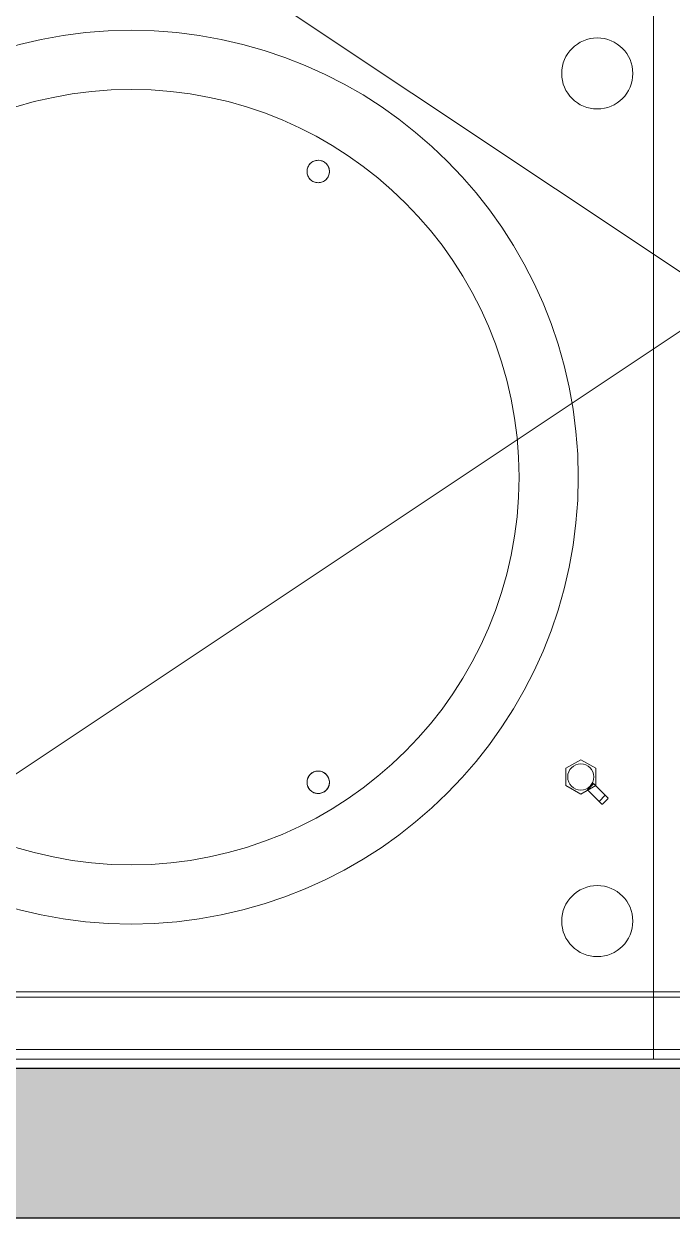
# Model space of a CAD drawing. Header units: millimetres. Extents: x -241391 to 8718866, y 0 to 143518.
# Drawn here: x -216147 to -215627, y 109450 to 110408 of the extents above; entities that cross this region are included whole.
import ezdxf

# ---------------------------------------------------------------- set-up
doc = ezdxf.new("R2010")
doc.units = ezdxf.units.MM
doc.header["$MEASUREMENT"] = 0
for name, color, linetype, lineweight in [('АР_Перегородки газоблок', 165, 'Continuous', 30), ('АР_Перегородки газоблок_Штрих', 165, 'Continuous', 5), ('ТХ_пищеблок', 30, 'Continuous', 20)]:
    doc.layers.add(name, color=color, linetype=linetype, lineweight=lineweight)

msp = doc.modelspace()

# ---------------------------------------------------------------- hatches: boundary and pattern name
at = {"layer": 'АР_Перегородки газоблок_Штрих', "ltscale": 100}
h = msp.add_hatch(dxfattribs=at)
h.set_pattern_fill('AR-CONC', color=253, scale=30)
h.set_pattern_definition([(50, (0, 0), (215.17805, -18.82564), [22.5, -247.5]), (355, (0, 0), (-41.6254, 225.65764), [18, -198]), (100.45144, (17.93, -1.57), (173.55265, 206.832), [19.12206, -210.34263]), (46.1842, (0, 60), (320.1724, -49.65578), [33.75, -371.25]), (96.63564, (26.68, 55.86), (280.3986, 292.2356), [28.6831, -315.51413]), (351.18416, (0, 60), (280.3986, 292.2356), [27, -297]), (21, (30, 45), (179.07212, -120.78567), [22.5, -247.5]), (326, (30, 45), (72.9946, 217.54501), [18, -198]), (71.45144, (44.92, 34.93), (252.06671, 96.75935), [19.12206, -210.34263]), (37.5, (0, 0), (3.647957, 99.868156), [0, -195.6, 0, -201, 0, -198.75]), (7.5, (0, 0), (78.92086, 118.323514), [0, -114.6, 0, -191.1, 0, -75.75]), (327.5, (-66.9, 0), (160.14673, -6.766462), [0, -75, 0, -234, 0, -310.5]), (317.5, (-96.9, 0), (174.95585, 30.031495), [0, -97.5, 0, -155.4, 0, -220.5])])
h.paths.add_polyline_path([(-212033.92, 110768.73), (-212153.92, 110768.73), (-212153.92, 109570.58), (-217983.92, 109570.58), (-217983.92, 109450.58), (-212153.92, 109450.58), (-212153.92, 108165.99), (-212033.92, 108165.99)])

# ---------------------------------------------------------------- linework, layer by layer
at = {"layer": 'АР_Перегородки газоблок', "ltscale": 100}
for points in [[(-217983.93, 109570.58), (-212153.92, 109570.58)], [(-217983.92, 109450.58), (-212153.92, 109450.58)]]:
    msp.add_lwpolyline(points, dxfattribs=at)
at = {"layer": 'ТХ_пищеблок'}
for p, q in [((-216484.88, 109585.56, 40.19), (-214684.88, 110785.56, 40.19)), ((-216484.88, 110785.56, 40.19), (-214684.88, 109585.56, 40.19)), ((-215642, 110469.47, -187.91), (-215642, 109626.56, -187.91)), ((-215642, 110469.47, -187.91), (-215642, 109626.56, -187.91)), ((-215700.19, 109818.08, -146.91), (-215712.19, 109811.15, -146.91)), ((-215712.19, 109811.15, -146.91), (-215712.19, 109797.32, -146.91)), ((-215688.19, 109811.15, -146.91), (-215700.19, 109818.08, -146.91)), ((-215688.19, 109797.3, -146.91), (-215688.19, 109811.15, -146.91)), ((-215712.19, 109797.32, -146.91), (-215700.19, 109790.37, -146.91)), ((-215700.19, 109790.37, -146.91), (-215688.19, 109797.3, -146.91)), ((-215689.94, 109798.92, -95.91), (-215694.89, 109793.97, -95.91)), ((-215693.83, 109792.91, -95.91), (-215694.89, 109793.97, -95.91)), ((-215683.4, 109782.48, -82.91), (-215693.83, 109792.91, -82.91)), ((-215689.94, 109798.92, -95.91), (-215688.88, 109797.86, -95.91)), ((-215688.88, 109797.86, -82.91), (-215678.45, 109787.43, -82.91)), ((-215683.4, 109782.48, -82.91), (-215683.4, 109782.48, -86.77)), ((-215678.44, 109786.72, -82.91), (-215682.69, 109782.48, -82.91)), ((-215678.45, 109787.43, -82.91), (-215678.45, 109787.43, -86.77))]:
    msp.add_line(p, q, dxfattribs=at)
at = {"layer": 'ТХ_пищеблок', "extrusion": (-1, 5.66554e-16, 0)}
for p, q in [((-215642, 109626.56, -261.91), (-215642, 110474.56, -261.91)), ((-215642, 110469.47, -187.91), (-215642, 109626.56, -187.91)), ((-215712.19, 109811.15, -187.91), (-215712.19, 109797.32, -187.91)), ((-215712.19, 109811.15, -146.91), (-215712.19, 109797.32, -146.91)), ((-215712.19, 109811.15, -187.91), (-215712.19, 109811.15, -146.91)), ((-215712.19, 109797.32, -187.91), (-215712.19, 109797.32, -146.91)), ((-215642, 109626.56, -187.91), (-215642, 109626.56, -261.91))]:
    msp.add_line(p, q, dxfattribs=at)
at = {"layer": 'ТХ_пищеблок', "extrusion": (1.77636e-16, -1.0064e-31, -1)}
msp.add_line((-215642, 109626.56, -261.91), (-215642, 110474.56, -261.91), dxfattribs=at)
msp.add_line((-215642, 109626.56, -261.91), (-215642, 110474.56, -261.91), dxfattribs=at)
at = {"layer": 'ТХ_пищеблок', "extrusion": (1, -5.66554e-16, 0)}
for p, q in [((-215642, 109626.56, -261.91), (-215642, 110474.56, -261.91)), ((-215642, 110469.47, -187.91), (-215642, 109626.56, -187.91)), ((-215688.19, 109797.3, -187.91), (-215688.19, 109811.15, -187.91)), ((-215688.19, 109811.15, -187.91), (-215688.19, 109811.15, -146.91)), ((-215688.19, 109797.3, -146.91), (-215688.19, 109811.15, -146.91)), ((-215688.19, 109797.3, -187.91), (-215688.19, 109797.3, -146.91)), ((-215642, 109626.56, -187.91), (-215642, 109626.56, -261.91))]:
    msp.add_line(p, q, dxfattribs=at)
at = {"layer": 'ТХ_пищеблок', "extrusion": (-0.5, 0.866025, -1.59086e-16)}
for p, q in [((-215700.19, 109818.08, -187.91), (-215712.19, 109811.15, -187.91)), ((-215700.19, 109818.08, -146.91), (-215712.19, 109811.15, -146.91)), ((-215712.19, 109811.15, -187.91), (-215712.19, 109811.15, -146.91)), ((-215700.19, 109818.08, -187.91), (-215700.19, 109818.08, -146.91))]:
    msp.add_line(p, q, dxfattribs=at)
at = {"layer": 'ТХ_пищеблок', "extrusion": (-9.17483e-32, -1.83697e-16, -1)}
for p, q in [((-215700.19, 109818.08, -187.91), (-215712.19, 109811.15, -187.91)), ((-215712.19, 109811.15, -187.91), (-215712.19, 109797.32, -187.91)), ((-215688.19, 109811.15, -187.91), (-215700.19, 109818.08, -187.91)), ((-215688.19, 109797.3, -187.91), (-215688.19, 109811.15, -187.91)), ((-215712.19, 109797.32, -187.91), (-215700.19, 109790.37, -187.91)), ((-215700.19, 109790.37, -187.91), (-215688.19, 109797.3, -187.91))]:
    msp.add_line(p, q, dxfattribs=at)
at = {"layer": 'ТХ_пищеблок', "extrusion": (0.5, 0.866025, -1.59086e-16)}
for p, q in [((-215688.19, 109811.15, -187.91), (-215700.19, 109818.08, -187.91)), ((-215700.19, 109818.08, -187.91), (-215700.19, 109818.08, -146.91)), ((-215688.19, 109811.15, -146.91), (-215700.19, 109818.08, -146.91)), ((-215688.19, 109811.15, -187.91), (-215688.19, 109811.15, -146.91))]:
    msp.add_line(p, q, dxfattribs=at)
at = {"layer": 'ТХ_пищеблок', "extrusion": (-0.501483, -0.865168, 1.58929e-16)}
for p, q in [((-215712.19, 109797.32, -187.91), (-215700.19, 109790.37, -187.91)), ((-215712.19, 109797.32, -146.91), (-215700.19, 109790.37, -146.91)), ((-215712.19, 109797.32, -187.91), (-215712.19, 109797.32, -146.91)), ((-215700.19, 109790.37, -187.91), (-215700.19, 109790.37, -146.91))]:
    msp.add_line(p, q, dxfattribs=at)
at = {"layer": 'ТХ_пищеблок', "extrusion": (0.5, -0.866025, 1.59086e-16)}
for p, q in [((-215700.19, 109790.37, -187.91), (-215688.19, 109797.3, -187.91)), ((-215700.19, 109790.37, -146.91), (-215688.19, 109797.3, -146.91)), ((-215700.19, 109790.37, -187.91), (-215700.19, 109790.37, -146.91)), ((-215688.19, 109797.3, -187.91), (-215688.19, 109797.3, -146.91))]:
    msp.add_line(p, q, dxfattribs=at)
at = {"layer": 'ТХ_пищеблок', "extrusion": (-0.707107, 0.707107, 9.74459e-14)}
for p, q in [((-215689.94, 109798.92, -95.91), (-215694.89, 109793.97, -95.91)), ((-215694.18, 109794.68, -109.91), (-215694.89, 109793.97, -109.91)), ((-215694.89, 109793.97, -109.39), (-215694.89, 109793.97, -109.91)), ((-215694.89, 109793.97, -95.91), (-215694.89, 109793.97, -98.43)), ((-215689.94, 109798.92, -109.91), (-215690.65, 109798.21, -109.91)), ((-215689.94, 109798.92, -109.91), (-215689.94, 109798.92, -109.39)), ((-215689.94, 109798.92, -98.43), (-215689.94, 109798.92, -95.91))]:
    msp.add_line(p, q, dxfattribs=at)
at = {"layer": 'ТХ_пищеблок', "extrusion": (6.11395e-15, -6.01718e-15, -1)}
for p, q in [((-215694.18, 109794.68, -109.91), (-215694.89, 109793.97, -109.91)), ((-215694.89, 109793.97, -109.91), (-215685.52, 109784.6, -109.91)), ((-215690.65, 109798.21, -109.91), (-215694.18, 109794.68, -109.91)), ((-215689.94, 109798.92, -109.91), (-215690.65, 109798.21, -109.91)), ((-215680.57, 109789.55, -109.91), (-215689.94, 109798.92, -109.91)), ((-215680.57, 109789.55, -109.91), (-215685.52, 109784.6, -109.91))]:
    msp.add_line(p, q, dxfattribs=at)
at = {"layer": 'ТХ_пищеблок', "extrusion": (0.707107, -0.707107, 0)}
for p, q in [((-215694.89, 109793.97, -98.43), (-215694.89, 109793.97, -109.39)), ((-215690.65, 109798.21, -109.91), (-215694.18, 109794.68, -109.91)), ((-215689.94, 109798.92, -109.39), (-215689.94, 109798.92, -98.43))]:
    msp.add_line(p, q, dxfattribs=at)
at = {"layer": 'ТХ_пищеблок', "extrusion": (-0.707107, -0.707107, 0)}
for p, q in [((-215693.83, 109792.91, -95.91), (-215694.89, 109793.97, -95.91)), ((-215694.89, 109793.97, -95.91), (-215694.89, 109793.97, -98.43)), ((-215694.89, 109793.97, -98.43), (-215694.89, 109793.97, -109.39)), ((-215694.89, 109793.97, -109.39), (-215694.89, 109793.97, -109.91)), ((-215694.89, 109793.97, -109.91), (-215685.52, 109784.6, -109.91)), ((-215683.4, 109782.48, -82.91), (-215693.83, 109792.91, -82.91)), ((-215693.83, 109792.91, -82.91), (-215693.83, 109792.91, -95.91)), ((-215685.52, 109784.6, -109.91), (-215683.4, 109782.48, -86.77)), ((-215683.4, 109782.48, -82.91), (-215683.4, 109782.48, -86.77))]:
    msp.add_line(p, q, dxfattribs=at)
at = {"layer": 'ТХ_пищеблок', "extrusion": (-0.707107, 0.707107, 0)}
for p, q in [((-215693.83, 109792.91, -82.91), (-215693.83, 109792.91, -95.91)), ((-215688.88, 109797.86, -95.91), (-215688.88, 109797.86, -82.91))]:
    msp.add_line(p, q, dxfattribs=at)
at = {"layer": 'ТХ_пищеблок', "extrusion": (0.707107, 0.707107, 0)}
for p, q in [((-215680.57, 109789.55, -109.91), (-215689.94, 109798.92, -109.91)), ((-215689.94, 109798.92, -109.91), (-215689.94, 109798.92, -109.39)), ((-215689.94, 109798.92, -109.39), (-215689.94, 109798.92, -98.43)), ((-215689.94, 109798.92, -98.43), (-215689.94, 109798.92, -95.91)), ((-215689.94, 109798.92, -95.91), (-215688.88, 109797.86, -95.91)), ((-215688.88, 109797.86, -95.91), (-215688.88, 109797.86, -82.91)), ((-215688.88, 109797.86, -82.91), (-215678.45, 109787.43, -82.91)), ((-215678.45, 109787.43, -86.77), (-215680.57, 109789.55, -109.91)), ((-215678.45, 109787.43, -82.91), (-215678.45, 109787.43, -86.77))]:
    msp.add_line(p, q, dxfattribs=at)
at = {"layer": 'ТХ_пищеблок', "extrusion": (0.70124, -0.70124, -0.128554)}
for p, q in [((-215680.57, 109789.55, -109.91), (-215685.52, 109784.6, -109.91)), ((-215678.45, 109787.43, -86.77), (-215680.57, 109789.55, -109.91)), ((-215685.52, 109784.6, -109.91), (-215683.4, 109782.48, -86.77)), ((-215678.44, 109786.72, -82.91), (-215682.69, 109782.48, -82.91))]:
    msp.add_line(p, q, dxfattribs=at)
at = {"layer": 'ТХ_пищеблок', "extrusion": (-1, 5.66554e-16, -1.83697e-16)}
msp.add_line((-215642, 109626.56, -187.91), (-215642, 109626.56, -261.91), dxfattribs=at)
at = {"layer": 'ТХ_пищеблок', "extrusion": (-5.66554e-16, -1, 0)}
msp.add_line((-215642, 109626.56, -187.91), (-215642, 109626.56, -261.91), dxfattribs=at)
msp.add_line((-215642, 109626.56, -187.91), (-215642, 109626.56, -261.91), dxfattribs=at)
at = {"layer": 'ТХ_пищеблок', "elevation": 40.19}
msp.add_lwpolyline([(-216484.88, 109585.56), (-214684.88, 109585.56), (-214684.88, 110785.56), (-216484.88, 110785.56)], close=True, dxfattribs=at)
at = {"layer": 'ТХ_пищеблок', "extrusion": (0, 0, -1)}
for centre, radius in [((216060.7, 110044.72, 187.91), 358.47), ((216060.7, 110044.72, 187.91), 358.47), ((216060.7, 110044.72, 148.81), 311.01)]:
    msp.add_circle(centre, radius, dxfattribs=at)
at = {"layer": 'ТХ_пищеблок', "extrusion": (-1.04074e-31, -1.83697e-16, -1)}
for centre, radius in [((215687, 110368.56, 1217.52), 28.5), ((215687, 110368.56, 1174.02), 28.5), ((215700.19, 109804.22, 146.91), 10.5), ((215687, 109688.56, 1174.02), 28.5), ((215687, 109688.56, 1217.52), 28.5), ((215687, 109688.56, 1174.02), 28.5), ((215687, 109688.56, 1217.52), 28.5)]:
    msp.add_circle(centre, radius, dxfattribs=at)
at = {"layer": 'ТХ_пищеблок'}
for centre, radius in [((-216060.7, 110044.72, -148.81), 311.01), ((-215700.19, 109804.22, -126.91), 10.5), ((-215700.19, 109804.22, -126.91), 10.5), ((-215700.19, 109804.22, -146.91), 10.5)]:
    msp.add_circle(centre, radius, dxfattribs=at)
at = {"layer": 'ТХ_пищеблок', "extrusion": (0.707107, -0.707107, -9.74459e-14)}
for start, end in [(57.42103, 122.57897), (237.42103, 247.38014), (292.61986, 302.57897)]:
    msp.add_arc((-74879.76, -103.91, -230155.38), 6.5, start, end, dxfattribs=at)
at = {"layer": 'ТХ_пищеблок', "extrusion": (-0.707107, 0.707107, 9.74459e-14)}
for start, end in [(57.42103, 122.57897), (292.61986, 302.57897), (237.42103, 247.38014)]:
    msp.add_arc((74879.76, -103.91, 230155.38), 6.5, start, end, dxfattribs=at)
at = {"layer": 'ТХ_пищеблок', "extrusion": (0.707107, -0.707107, 0)}
msp.add_arc((-74879.76, -103.91, -230155.38), 6.5, 247.38014, 292.61986, dxfattribs=at)
at = {"layer": 'ТХ_пищеблок', "extrusion": (-0.707107, 0.707107, 0)}
msp.add_arc((74879.76, -103.91, 230155.38), 6.5, 247.38014, 292.61986, dxfattribs=at)
at = {"layer": 'ТХ_пищеблок', "extrusion": (4.83848e-17, 4.83848e-17, -1)}
for centre, start, end in [((215683.04, 109782.83, 82.91), 225.47989, 315), ((215678.8, 109787.07, 82.91), 135, 224.52011)]:
    msp.add_arc(centre, 0.5, start, end, dxfattribs=at)
at = {"layer": 'ТХ_пищеблок'}
for centre, start, end in [((-215683.04, 109782.83, -82.91), 225, 314.52011), ((-215678.8, 109787.07, -82.91), 315.47989, 45)]:
    msp.add_arc(centre, 0.5, start, end, dxfattribs=at)
at = {"layer": 'ТХ_пищеблок', "extrusion": (-4.00614e-16, -0.707107, -0.707107)}
for centre in [(-215910.7, 110289.92, -115.43), (-215910.7, 110289.92, -115.43), (-215910.7, 109799.92, -115.43), (-215910.7, 109799.92, -115.43)]:
    msp.add_ellipse(centre, major_axis=(0, 9, -9), ratio=0.707107, start_param=-1.570796, end_param=1.570796, dxfattribs=at)
at = {"layer": 'ТХ_пищеблок', "extrusion": (4.00614e-16, 0.707107, -0.707107)}
for centre in [(-215910.7, 110289.92, -115.43), (-215910.7, 110289.92, -115.43), (-215910.7, 109799.92, -115.43), (-215910.7, 109799.92, -115.43)]:
    msp.add_ellipse(centre, major_axis=(0, -9, -9), ratio=0.707107, start_param=-1.570796, end_param=1.570796, dxfattribs=at)
at = {"layer": 'ТХ_пищеблок', "extrusion": (-0.70124, 0.70124, 0.128554)}
for centre, major_axis, start_param, end_param in [((-215683.04, 109782.83, -86.77), (-0.35, 0.35, -3.86), 1.570796, 3.133217), ((-215678.8, 109787.07, -86.77), (0.35, -0.35, 3.86), 0.008376, 1.570796)]:
    msp.add_ellipse(centre, major_axis=major_axis, ratio=0.128554, start_param=start_param, end_param=end_param, dxfattribs=at)
at = {"layer": 'ТХ_пищеблок', "extrusion": (0.70124, -0.70124, -0.128554)}
for centre, major_axis, start_param, end_param in [((-215683.04, 109782.83, -86.77), (-0.35, 0.35, -3.86), 3.149968, 4.712389), ((-215678.8, 109787.07, -86.77), (0.35, -0.35, 3.86), 4.712389, 6.27481)]:
    msp.add_ellipse(centre, major_axis=major_axis, ratio=0.128554, start_param=start_param, end_param=end_param, dxfattribs=at)
at = {"layer": 'ТХ_пищеблок'}
for points, knots in [([(-215911.6, 110298.87, -141.76), (-215911.88, 110298.85, -141.74), (-215912.16, 110298.81, -141.72), (-215913.02, 110298.64, -141.66), (-215913.59, 110298.46, -141.61), (-215914.7, 110298, -141.51), (-215915.23, 110297.72, -141.46), (-215916.21, 110297.06, -141.35), (-215916.67, 110296.68, -141.29), (-215917.46, 110295.89, -141.18), (-215917.84, 110295.44, -141.12), (-215918.5, 110294.45, -141), (-215918.79, 110293.92, -140.93), (-215919.25, 110292.81, -140.81), (-215919.42, 110292.23, -140.75), (-215919.65, 110291.07, -140.64), (-215919.7, 110290.49, -140.58), (-215919.7, 110289.36, -140.48), (-215919.65, 110288.77, -140.43), (-215919.42, 110287.61, -140.34), (-215919.25, 110287.03, -140.3), (-215918.79, 110285.92, -140.23), (-215918.5, 110285.39, -140.2), (-215917.84, 110284.4, -140.15), (-215917.46, 110283.95, -140.13), (-215916.66, 110283.15, -140.1), (-215916.21, 110282.78, -140.09), (-215915.23, 110282.12, -140.09), (-215914.7, 110281.83, -140.09), (-215913.59, 110281.37, -140.11), (-215913.01, 110281.2, -140.13), (-215911.85, 110280.97, -140.17), (-215911.27, 110280.92, -140.19), (-215910.14, 110280.92, -140.26), (-215909.55, 110280.97, -140.29), (-215908.39, 110281.2, -140.37), (-215907.81, 110281.38, -140.42), (-215906.7, 110281.83, -140.52), (-215906.17, 110282.12, -140.57), (-215905.19, 110282.78, -140.69), (-215904.74, 110283.15, -140.74), (-215903.94, 110283.95, -140.86), (-215903.57, 110284.4, -140.92), (-215902.91, 110285.39, -141.04), (-215902.62, 110285.92, -141.1), (-215902.16, 110287.03, -141.22), (-215901.99, 110287.61, -141.28), (-215901.76, 110288.77, -141.4), (-215901.7, 110289.35, -141.45), (-215901.7, 110289.92, -141.5), (-215901.7, 110290.48, -141.55), (-215901.76, 110291.07, -141.6), (-215901.97, 110292.17, -141.68), (-215902.12, 110292.69, -141.72), (-215902.32, 110293.19, -141.76)], [-39.918334, -39.918334, -39.918334, -39.918334, -39.108941, -39.108941, -37.40929, -37.40929, -35.709638, -35.709638, -34.009987, -34.009987, -32.305821, -32.305821, -30.601655, -30.601655, -28.897489, -28.897489, -27.193322, -27.193322, -25.493807, -25.493807, -23.794292, -23.794292, -22.094778, -22.094778, -20.395263, -20.395263, -18.700262, -18.700262, -17.005262, -17.005262, -15.310261, -15.310261, -13.615261, -13.615261, -11.915615, -11.915615, -10.215969, -10.215969, -8.516323, -8.516323, -6.816677, -6.816677, -5.112508, -5.112508, -3.408338, -3.408338, -1.704169, -1.704169, 0, 0, 0, 1.69952, 1.69952, 3.227894, 3.227894, 3.227894, 3.227894]), ([(-215911.6, 110298.87, -141.76), (-215911.88, 110298.85, -141.74), (-215912.16, 110298.81, -141.72), (-215913.02, 110298.64, -141.66), (-215913.59, 110298.46, -141.61), (-215914.7, 110298, -141.51), (-215915.23, 110297.72, -141.46), (-215916.21, 110297.06, -141.35), (-215916.67, 110296.68, -141.29), (-215917.46, 110295.89, -141.18), (-215917.84, 110295.44, -141.12), (-215918.5, 110294.45, -141), (-215918.79, 110293.92, -140.93), (-215919.25, 110292.81, -140.81), (-215919.42, 110292.23, -140.75), (-215919.65, 110291.07, -140.64), (-215919.7, 110290.49, -140.58), (-215919.7, 110289.36, -140.48), (-215919.65, 110288.77, -140.43), (-215919.42, 110287.61, -140.34), (-215919.25, 110287.03, -140.3), (-215918.79, 110285.92, -140.23), (-215918.5, 110285.39, -140.2), (-215917.84, 110284.4, -140.15), (-215917.46, 110283.95, -140.13), (-215916.66, 110283.15, -140.1), (-215916.21, 110282.78, -140.09), (-215915.23, 110282.12, -140.09), (-215914.7, 110281.83, -140.09), (-215913.59, 110281.37, -140.11), (-215913.01, 110281.2, -140.13), (-215911.85, 110280.97, -140.17), (-215911.27, 110280.92, -140.19), (-215910.14, 110280.92, -140.26), (-215909.55, 110280.97, -140.29), (-215908.39, 110281.2, -140.37), (-215907.81, 110281.38, -140.42), (-215906.7, 110281.83, -140.52), (-215906.17, 110282.12, -140.57), (-215905.19, 110282.78, -140.69), (-215904.74, 110283.15, -140.74), (-215903.94, 110283.95, -140.86), (-215903.57, 110284.4, -140.92), (-215902.91, 110285.39, -141.04), (-215902.62, 110285.92, -141.1), (-215902.16, 110287.03, -141.22), (-215901.99, 110287.61, -141.28), (-215901.76, 110288.77, -141.4), (-215901.7, 110289.35, -141.45), (-215901.7, 110289.92, -141.5), (-215901.7, 110290.48, -141.55), (-215901.76, 110291.07, -141.6), (-215901.97, 110292.17, -141.68), (-215902.12, 110292.69, -141.72), (-215902.32, 110293.19, -141.76)], [-39.918334, -39.918334, -39.918334, -39.918334, -39.108941, -39.108941, -37.40929, -37.40929, -35.709638, -35.709638, -34.009987, -34.009987, -32.305821, -32.305821, -30.601655, -30.601655, -28.897489, -28.897489, -27.193322, -27.193322, -25.493807, -25.493807, -23.794292, -23.794292, -22.094778, -22.094778, -20.395263, -20.395263, -18.700262, -18.700262, -17.005262, -17.005262, -15.310261, -15.310261, -13.615261, -13.615261, -11.915615, -11.915615, -10.215969, -10.215969, -8.516323, -8.516323, -6.816677, -6.816677, -5.112508, -5.112508, -3.408338, -3.408338, -1.704169, -1.704169, 0, 0, 0, 1.69952, 1.69952, 3.227894, 3.227894, 3.227894, 3.227894]), ([(-215902.32, 110293.19, -141.76), (-215902.72, 110294.21, -141.83), (-215903.3, 110295.15, -141.91), (-215904.72, 110296.72, -142.02), (-215905.52, 110297.35, -142.05), (-215907.21, 110298.27, -142.03), (-215908.08, 110298.58, -141.99), (-215909.84, 110298.92, -141.88), (-215910.73, 110298.96, -141.81), (-215911.6, 110298.87, -141.76)], [0, 0, 0, 0, 3.291615, 3.291615, 6.327831, 6.327831, 9.067869, 9.067869, 11.718836, 11.718836, 11.718836, 11.718836]), ([(-215902.32, 110293.19, -141.76), (-215902.72, 110294.21, -141.83), (-215903.3, 110295.15, -141.91), (-215904.72, 110296.72, -142.02), (-215905.52, 110297.35, -142.05), (-215907.21, 110298.27, -142.03), (-215908.08, 110298.58, -141.99), (-215909.84, 110298.92, -141.88), (-215910.73, 110298.96, -141.81), (-215911.6, 110298.87, -141.76)], [0, 0, 0, 0, 3.291615, 3.291615, 6.327831, 6.327831, 9.067869, 9.067869, 11.718836, 11.718836, 11.718836, 11.718836]), ([(-215902.56, 109796.09, -141.76), (-215902.5, 109796.22, -141.75), (-215902.44, 109796.35, -141.74), (-215902.16, 109797.03, -141.69), (-215901.98, 109797.61, -141.65), (-215901.76, 109798.77, -141.56), (-215901.7, 109799.36, -141.51), (-215901.7, 109799.92, -141.47), (-215901.7, 109800.49, -141.42), (-215901.76, 109801.07, -141.36), (-215901.99, 109802.23, -141.25), (-215902.16, 109802.81, -141.19), (-215902.62, 109803.92, -141.06), (-215902.91, 109804.45, -141), (-215903.57, 109805.44, -140.88), (-215903.94, 109805.89, -140.82), (-215904.74, 109806.68, -140.71), (-215905.19, 109807.06, -140.65), (-215906.17, 109807.72, -140.54), (-215906.7, 109808, -140.49), (-215907.81, 109808.46, -140.39), (-215908.39, 109808.64, -140.34), (-215909.55, 109808.87, -140.26), (-215910.14, 109808.92, -140.22), (-215911.27, 109808.92, -140.16), (-215911.85, 109808.87, -140.13), (-215913.01, 109808.64, -140.09), (-215913.59, 109808.46, -140.08), (-215914.7, 109808.01, -140.06), (-215915.23, 109807.72, -140.05), (-215916.21, 109807.06, -140.06), (-215916.66, 109806.69, -140.07), (-215917.46, 109805.89, -140.09), (-215917.84, 109805.43, -140.11), (-215918.5, 109804.45, -140.16), (-215918.79, 109803.92, -140.2), (-215919.25, 109802.81, -140.27), (-215919.42, 109802.23, -140.31), (-215919.65, 109801.07, -140.4), (-215919.7, 109800.48, -140.45), (-215919.7, 109799.35, -140.55), (-215919.65, 109798.77, -140.6), (-215919.42, 109797.61, -140.72), (-215919.25, 109797.03, -140.78), (-215918.79, 109795.92, -140.9), (-215918.5, 109795.39, -140.96), (-215917.84, 109794.4, -141.08), (-215917.46, 109793.95, -141.14), (-215916.67, 109793.15, -141.25), (-215916.21, 109792.78, -141.31), (-215915.23, 109792.12, -141.42), (-215914.7, 109791.83, -141.48), (-215913.59, 109791.38, -141.58), (-215913.02, 109791.2, -141.62), (-215911.95, 109790.99, -141.7), (-215911.47, 109790.94, -141.73), (-215910.99, 109790.92, -141.76)], [-3.793386, -3.793386, -3.793386, -3.793386, -3.399002, -3.399002, -1.699501, -1.699501, 0, 0, 0, 1.704143, 1.704143, 3.408286, 3.408286, 5.112429, 5.112429, 6.816571, 6.816571, 8.516215, 8.516215, 10.215858, 10.215858, 11.915501, 11.915501, 13.615144, 13.615144, 15.310149, 15.310149, 17.005155, 17.005155, 18.70016, 18.70016, 20.395165, 20.395165, 22.094662, 22.094662, 23.794158, 23.794158, 25.493654, 25.493654, 27.19315, 27.19315, 28.89729, 28.89729, 30.60143, 30.60143, 32.30557, 32.30557, 34.00971, 34.00971, 35.709358, 35.709358, 37.409007, 37.409007, 39.108655, 39.108655, 40.519034, 40.519034, 40.519034, 40.519034]), ([(-215902.56, 109796.09, -141.76), (-215902.5, 109796.22, -141.75), (-215902.44, 109796.35, -141.74), (-215902.16, 109797.03, -141.69), (-215901.98, 109797.61, -141.65), (-215901.76, 109798.77, -141.56), (-215901.7, 109799.36, -141.51), (-215901.7, 109799.92, -141.47), (-215901.7, 109800.49, -141.42), (-215901.76, 109801.07, -141.36), (-215901.99, 109802.23, -141.25), (-215902.16, 109802.81, -141.19), (-215902.62, 109803.92, -141.06), (-215902.91, 109804.45, -141), (-215903.57, 109805.44, -140.88), (-215903.94, 109805.89, -140.82), (-215904.74, 109806.68, -140.71), (-215905.19, 109807.06, -140.65), (-215906.17, 109807.72, -140.54), (-215906.7, 109808, -140.49), (-215907.81, 109808.46, -140.39), (-215908.39, 109808.64, -140.34), (-215909.55, 109808.87, -140.26), (-215910.14, 109808.92, -140.22), (-215911.27, 109808.92, -140.16), (-215911.85, 109808.87, -140.13), (-215913.01, 109808.64, -140.09), (-215913.59, 109808.46, -140.08), (-215914.7, 109808.01, -140.06), (-215915.23, 109807.72, -140.05), (-215916.21, 109807.06, -140.06), (-215916.66, 109806.69, -140.07), (-215917.46, 109805.89, -140.09), (-215917.84, 109805.43, -140.11), (-215918.5, 109804.45, -140.16), (-215918.79, 109803.92, -140.2), (-215919.25, 109802.81, -140.27), (-215919.42, 109802.23, -140.31), (-215919.65, 109801.07, -140.4), (-215919.7, 109800.48, -140.45), (-215919.7, 109799.35, -140.55), (-215919.65, 109798.77, -140.6), (-215919.42, 109797.61, -140.72), (-215919.25, 109797.03, -140.78), (-215918.79, 109795.92, -140.9), (-215918.5, 109795.39, -140.96), (-215917.84, 109794.4, -141.08), (-215917.46, 109793.95, -141.14), (-215916.67, 109793.15, -141.25), (-215916.21, 109792.78, -141.31), (-215915.23, 109792.12, -141.42), (-215914.7, 109791.83, -141.48), (-215913.59, 109791.38, -141.58), (-215913.02, 109791.2, -141.62), (-215911.95, 109790.99, -141.7), (-215911.47, 109790.94, -141.73), (-215910.99, 109790.92, -141.76)], [-3.793386, -3.793386, -3.793386, -3.793386, -3.399002, -3.399002, -1.699501, -1.699501, 0, 0, 0, 1.704143, 1.704143, 3.408286, 3.408286, 5.112429, 5.112429, 6.816571, 6.816571, 8.516215, 8.516215, 10.215858, 10.215858, 11.915501, 11.915501, 13.615144, 13.615144, 15.310149, 15.310149, 17.005155, 17.005155, 18.70016, 18.70016, 20.395165, 20.395165, 22.094662, 22.094662, 23.794158, 23.794158, 25.493654, 25.493654, 27.19315, 27.19315, 28.89729, 28.89729, 30.60143, 30.60143, 32.30557, 32.30557, 34.00971, 34.00971, 35.709358, 35.709358, 37.409007, 37.409007, 39.108655, 39.108655, 40.519034, 40.519034, 40.519034, 40.519034]), ([(-215910.99, 109790.92, -141.76), (-215909.9, 109790.89, -141.82), (-215908.8, 109791.05, -141.89), (-215906.82, 109791.74, -141.97), (-215905.94, 109792.22, -141.98), (-215904.6, 109793.27, -141.95), (-215904.1, 109793.77, -141.92), (-215903.22, 109794.87, -141.84), (-215902.85, 109795.46, -141.8), (-215902.56, 109796.09, -141.76)], [0, 0, 0, 0, 3.29307, 3.29307, 6.287036, 6.287036, 8.40308, 8.40308, 10.497461, 10.497461, 10.497461, 10.497461]), ([(-215910.99, 109790.92, -141.76), (-215909.9, 109790.89, -141.82), (-215908.8, 109791.05, -141.89), (-215906.82, 109791.74, -141.97), (-215905.94, 109792.22, -141.98), (-215904.6, 109793.27, -141.95), (-215904.1, 109793.77, -141.92), (-215903.22, 109794.87, -141.84), (-215902.85, 109795.46, -141.8), (-215902.56, 109796.09, -141.76)], [0, 0, 0, 0, 3.29307, 3.29307, 6.287036, 6.287036, 8.40308, 8.40308, 10.497461, 10.497461, 10.497461, 10.497461])]:
    msp.add_open_spline(points, degree=3, knots=knots, dxfattribs=at)
for points in [[(-215642, 110428.56, -261.91), (-215642, 110428.56, -1170.22), (-215642, 109627.56, -1170.22), (-215642, 109627.56, -261.91)], [(-215642, 110428.56, -261.91), (-215642, 110428.56, -1170.22), (-215642, 109627.56, -1170.22), (-215642, 109627.56, -261.91)], [(-215642, 109631.86, -120.83), (-216483, 109631.86, -120.83), (-216483, 109631.86, -187.91), (-215642, 109631.86, -187.91)], [(-215642, 109627.56, -261.91), (-216483, 109627.56, -261.91), (-216483, 109627.56, -1170.22), (-215642, 109627.56, -1170.22)], [(-215642, 109627.56, -261.91), (-216483, 109627.56, -261.91), (-216483, 109627.56, -314.83), (-215642, 109627.56, -314.83)], [(-214801, 109631.86, -120.83), (-215642, 109631.86, -120.83), (-215642, 109631.86, -187.91), (-214801, 109631.86, -187.91)], [(-214801, 109627.56, -261.91), (-215642, 109627.56, -261.91), (-215642, 109627.56, -1170.22), (-214801, 109627.56, -1170.22)], [(-214801, 109627.56, -261.91), (-215642, 109627.56, -261.91), (-215642, 109627.56, -314.83), (-214801, 109627.56, -314.83)], [(-215642, 109577.86, -312.83), (-216483, 109577.86, -312.83), (-216483, 109577.86, -106.63), (-215642, 109577.86, -106.63)], [(-214801, 109577.86, -312.83), (-215642, 109577.86, -312.83), (-215642, 109577.86, -106.63), (-214801, 109577.86, -106.63)]]:
    msp.add_3dface(points, dxfattribs=at)
for points, invisible_edges in [([(-215642, 109631.31, -116.69), (-216483, 109631.31, -116.69), (-216483, 109631.86, -120.83), (-215642, 109631.86, -120.83)], 1), ([(-215642, 109629.71, -112.83), (-216483, 109629.71, -112.83), (-216483, 109631.31, -116.69), (-215642, 109631.31, -116.69)], 5), ([(-214801, 109631.31, -116.69), (-215642, 109631.31, -116.69), (-215642, 109631.86, -120.83), (-214801, 109631.86, -120.83)], 1), ([(-215642, 109615.86, -120.83), (-215642, 109631.86, -120.83), (-215642, 109631.86, -187.91), (-215642, 109626.56, -187.91)], 9), ([(-215642, 109631.86, -120.83), (-215642, 109615.86, -120.83), (-215642, 109631.31, -116.69)], 3), ([(-215642, 109615.86, -120.83), (-215642, 109631.86, -120.83), (-215642, 109631.86, -187.91), (-215642, 109626.56, -187.91)], 9), ([(-215642, 109631.86, -120.83), (-215642, 109615.86, -120.83), (-215642, 109631.31, -116.69)], 3), ([(-214801, 109629.71, -112.83), (-215642, 109629.71, -112.83), (-215642, 109631.31, -116.69), (-214801, 109631.31, -116.69)], 5), ([(-215642, 109631.31, -116.69), (-215642, 109615.86, -120.83), (-215642, 109629.71, -112.83)], 3), ([(-215642, 109631.31, -116.69), (-215642, 109615.86, -120.83), (-215642, 109629.71, -112.83)], 3), ([(-215642, 109629.71, -112.83), (-215642, 109615.86, -120.83), (-215642, 109627.17, -109.52)], 3), ([(-215642, 109629.71, -112.83), (-215642, 109615.86, -120.83), (-215642, 109627.17, -109.52)], 3), ([(-215642, 109579.86, -314.83), (-215642, 109627.56, -314.83), (-215642, 109627.56, -261.91), (-215642, 109626.56, -261.91)], 8), ([(-215642, 109579.86, -314.83), (-215642, 109627.56, -314.83), (-215642, 109627.56, -261.91), (-215642, 109626.56, -261.91)], 8), ([(-215642, 109627.17, -109.52), (-215642, 109615.86, -120.83), (-215642, 109623.86, -106.97)], 3), ([(-215642, 109627.17, -109.52), (-215642, 109615.86, -120.83), (-215642, 109623.86, -106.97)], 3), ([(-215642, 109620, -105.37), (-216483, 109620, -105.37), (-216483, 109623.86, -106.97), (-215642, 109623.86, -106.97)], 5), ([(-215642, 109579.86, -314.83), (-215642, 109626.56, -261.91), (-215642, 109626.56, -187.91), (-215642, 109579.66, -104.83)], 13), ([(-215642, 109579.66, -104.83), (-215642, 109615.86, -104.83), (-215642, 109615.86, -120.83), (-215642, 109626.56, -187.91)], 14), ([(-215642, 109579.86, -314.83), (-215642, 109626.56, -261.91), (-215642, 109626.56, -187.91), (-215642, 109579.66, -104.83)], 13), ([(-215642, 109579.66, -104.83), (-215642, 109615.86, -104.83), (-215642, 109615.86, -120.83), (-215642, 109626.56, -187.91)], 14), ([(-214801, 109620, -105.37), (-215642, 109620, -105.37), (-215642, 109623.86, -106.97), (-214801, 109623.86, -106.97)], 5), ([(-215642, 109623.86, -106.97), (-215642, 109615.86, -120.83), (-215642, 109620, -105.37)], 3), ([(-215642, 109623.86, -106.97), (-215642, 109615.86, -120.83), (-215642, 109620, -105.37)], 3), ([(-215642, 109579.34, -314.76), (-216483, 109579.34, -314.76), (-216483, 109578.86, -314.56), (-215642, 109578.86, -314.56)], 5), ([(-215642, 109578.76, -105.07), (-216483, 109578.76, -105.07), (-216483, 109579.19, -104.89), (-215642, 109579.19, -104.89)], 5), ([(-215642, 109579.66, -104.83), (-215642, 109579.86, -314.83), (-215642, 109579.34, -314.76), (-215642, 109579.19, -104.89)], 5), ([(-215642, 109579.66, -104.83), (-215642, 109579.86, -314.83), (-215642, 109579.34, -314.76), (-215642, 109579.19, -104.89)], 5), ([(-214801, 109579.34, -314.76), (-215642, 109579.34, -314.76), (-215642, 109578.86, -314.56), (-214801, 109578.86, -314.56)], 5), ([(-215642, 109579.19, -104.89), (-215642, 109579.34, -314.76), (-215642, 109578.86, -314.56), (-215642, 109578.76, -105.07)], 5), ([(-215642, 109579.19, -104.89), (-215642, 109579.34, -314.76), (-215642, 109578.86, -314.56), (-215642, 109578.76, -105.07)], 5), ([(-214801, 109578.76, -105.07), (-215642, 109578.76, -105.07), (-215642, 109579.19, -104.89), (-214801, 109579.19, -104.89)], 5), ([(-215642, 109578.76, -105.07), (-215642, 109578.86, -314.56), (-215642, 109578.44, -314.24), (-215642, 109578.38, -105.36)], 5), ([(-215642, 109578.76, -105.07), (-215642, 109578.86, -314.56), (-215642, 109578.44, -314.24), (-215642, 109578.38, -105.36)], 5), ([(-215642, 109578.13, -313.83), (-216483, 109578.13, -313.83), (-216483, 109577.93, -313.35), (-215642, 109577.93, -313.35)], 5), ([(-215642, 109577.92, -106.16), (-216483, 109577.92, -106.16), (-216483, 109578.1, -105.73), (-215642, 109578.1, -105.73)], 5), ([(-215642, 109577.93, -313.35), (-216483, 109577.93, -313.35), (-216483, 109577.86, -312.83), (-215642, 109577.86, -312.83)], 1), ([(-215642, 109577.86, -106.63), (-216483, 109577.86, -106.63), (-216483, 109577.92, -106.16), (-215642, 109577.92, -106.16)], 4), ([(-215642, 109578.38, -105.36), (-215642, 109578.44, -314.24), (-215642, 109578.13, -313.83), (-215642, 109578.1, -105.73)], 5), ([(-215642, 109578.38, -105.36), (-215642, 109578.44, -314.24), (-215642, 109578.13, -313.83), (-215642, 109578.1, -105.73)], 5), ([(-214801, 109578.13, -313.83), (-215642, 109578.13, -313.83), (-215642, 109577.93, -313.35), (-214801, 109577.93, -313.35)], 5), ([(-215642, 109578.1, -105.73), (-215642, 109578.13, -313.83), (-215642, 109577.93, -313.35), (-215642, 109577.92, -106.16)], 5), ([(-215642, 109578.1, -105.73), (-215642, 109578.13, -313.83), (-215642, 109577.93, -313.35), (-215642, 109577.92, -106.16)], 5), ([(-214801, 109577.92, -106.16), (-215642, 109577.92, -106.16), (-215642, 109578.1, -105.73), (-214801, 109578.1, -105.73)], 5), ([(-214801, 109577.93, -313.35), (-215642, 109577.93, -313.35), (-215642, 109577.86, -312.83), (-214801, 109577.86, -312.83)], 1), ([(-215642, 109577.92, -106.16), (-215642, 109577.93, -313.35), (-215642, 109577.86, -312.83), (-215642, 109577.86, -106.63)], 1), ([(-215642, 109577.92, -106.16), (-215642, 109577.93, -313.35), (-215642, 109577.86, -312.83), (-215642, 109577.86, -106.63)], 1), ([(-214801, 109577.86, -106.63), (-215642, 109577.86, -106.63), (-215642, 109577.92, -106.16), (-214801, 109577.92, -106.16)], 4)]:
    msp.add_3dface(points, dxfattribs=dict(at, invisible_edges=invisible_edges))

doc.saveas('drawing.dxf')
